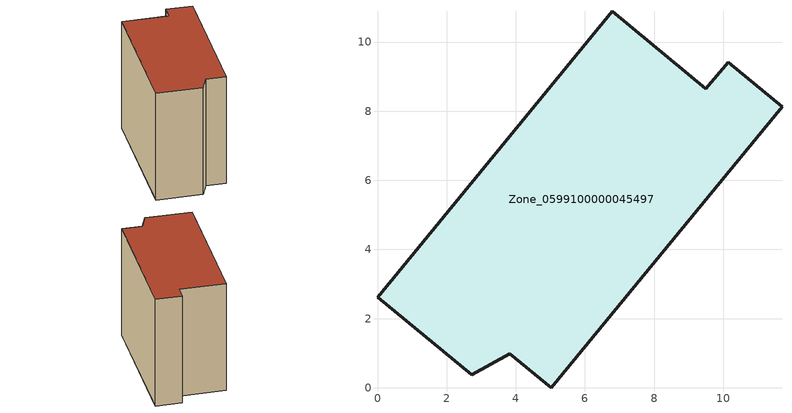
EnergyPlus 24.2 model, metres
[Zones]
Zone_0599100000045497
 floor ground (C_G): 9.5,8.65 10.15,9.41 11.7,8.13 5.03,0 3.82,0.99 2.73,0.38 0,2.62 6.79,10.89 z0
 wall outside (C_F): 6.79,10.89 0,2.62 2.73,0.38 3.82,0.99 5.03,0 11.7,8.13 10.15,9.41 9.5,8.65 6.79,10.89 z0:8.96
 roof outside (C_R): 9.5,8.65 6.79,10.89 0,2.62 2.73,0.38 3.82,0.99 5.03,0 11.7,8.13 10.15,9.41 z8.96
[BUILDING]
Pand.0599100000045497: North Axis=0; Terrain=City; Loads Convergence Tolerance Value=0.04; Temperature Convergence Tolerance Value=0.4; Solar Distribution=FullExterior; Maximum Number of Warmup Days=25; Minimum Number of Warmup Days=1
[Site:Location]
Rotterdam.The.Hague.AP_ZH_NLD Design_Conditions: Latitude=51.96; Longitude=4.45; Time Zone=1; Elevation=-4.5
[SITE:GROUNDTEMPERATURE:BUILDINGSURFACE]
18, 18, 18, 18, 18, 18, 18, 18, 18, 18, 18, 18
[MATERIAL] Thermal Absorptance=0.9; Solar Absorptance=0.7; Visible Absorptance=0.7
Name | Roughness | Thickness | Conductivity | Density | Specific Heat
G.TI.1946 | MediumSmooth | 0.15 | 1 | 540 | 1210
F.TI.1946 | Rough | 0.3 | 0.857143 | 1920 | 840
R.TI.1946 | MediumRough | 0.2 | 0.1 | 1500 | 1000
[CONSTRUCTION]
C_G: G.TI.1946
C_F: F.TI.1946
C_R: R.TI.1946
[ZONE]
Zone_0599100000045497: Type=1; Multiplier=1; Ceiling Height=Autocalculate; Volume=Autocalculate; Floor Area=autocalculate; Part of Total Floor Area=Yes
[ZONEINFILTRATION:DESIGNFLOWRATE]
Infil_Zone_0599100000045497: Zone or ZoneList or Space or SpaceList=Zone_0599100000045497; Schedule=AlwaysOn; Design Flow Rate Calculation Method=Flow/Area; Flow Rate per Floor Area=0.003; Constant Term Coefficient=1; Temperature Term Coefficient=0; Velocity Term Coefficient=0; Velocity Squared Term Coefficient=0
[HVACTEMPLATE:ZONE:IDEALLOADSAIRSYSTEM]
Zone_0599100000045497: Maximum Heating Supply Air Temperature=50; Minimum Cooling Supply Air Temperature=13; Maximum Heating Supply Air Humidity Ratio=0.0156; Minimum Cooling Supply Air Humidity Ratio=0.0077; Heating Limit=NoLimit; Cooling Limit=NoLimit; Dehumidification Control Type=ConstantSensibleHeatRatio; Cooling Sensible Heat Ratio=0.7; Dehumidification Setpoint=60; Humidification Control Type=None; Humidification Setpoint=30; Outdoor Air Method=None; Outdoor Air Flow Rate per Person=0.00944; Outdoor Air Flow Rate per Zone Floor Area=0; Outdoor Air Flow Rate per Zone=0; Demand Controlled Ventilation Type=None; Outdoor Air Economizer Type=NoEconomizer; Heat Recovery Type=None; Sensible Heat Recovery Effectiveness=0.7; Latent Heat Recovery Effectiveness=0.65
[ZONECONTROL:THERMOSTAT]
ThermostatControl_Zone_0599100000045497: Zone or ZoneList=Zone_0599100000045497; Control Type Schedule=DualSetpointControlType; Control 1=Thermostat_Zone_0599100000045497; Temperature Difference Between Cutout And Setpoint=0
[THERMOSTATSETPOINT:DUALSETPOINT]
Thermostat_Zone_0599100000045497: Heating Setpoint Temperature Schedule=HeatingSetpoint_Zone_0599100000045497; Cooling Setpoint Temperature Schedule=CoolingSetpoint_Zone_0599100000045497
[SCHEDULE:COMPACT]
HeatingSetpoint_Zone_0599100000045497: Through: 12/31, For: AllDays, Until: 24:00, 21
CoolingSetpoint_Zone_0599100000045497: Through: 12/31, For: AllDays, Until: 24:00, 24
DualSetpointControlType: Through: 12/31, For: AllDays, Until: 24:00, 4
AlwaysOn: Through: 12/31, For: AllDays, Until: 24:00, 1
